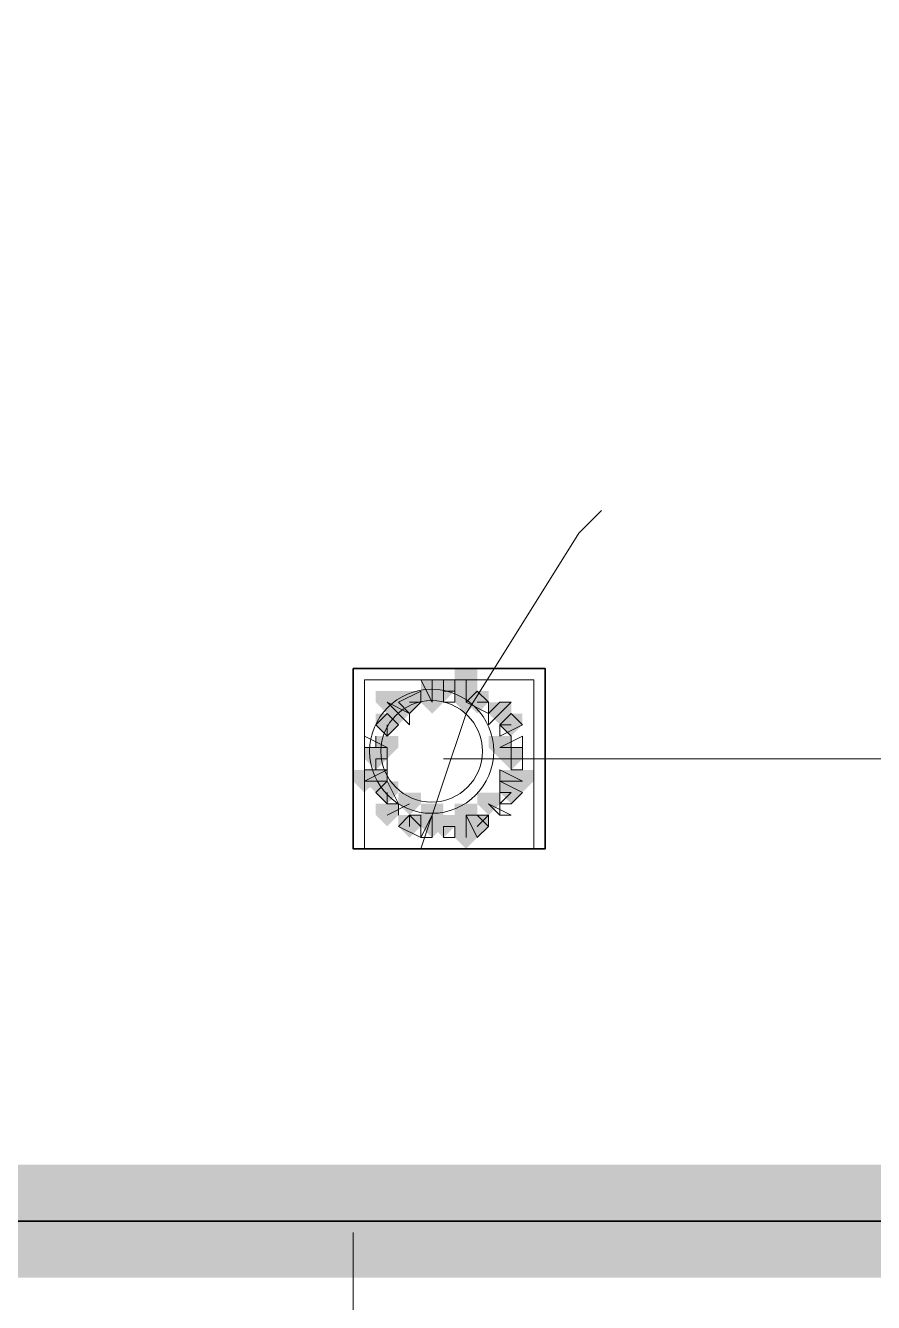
# Model space of a CAD drawing. Header units: millimetres. Extents: x 2315 to 4619, y 1334 to 1897.
# Drawn here: x 3800.29 to 3804.88, y 1541.26 to 1548.17 of the extents above; entities that cross this region are included whole.
import ezdxf

# ---------------------------------------------------------------- set-up
doc = ezdxf.new("R2010")
doc.units = ezdxf.units.MM
for name, color, linetype, true_color in [('PDF_10', 7, 'Continuous', 0x00b85c), ('PDF_AXIS', 7, 'Continuous', 0x00b85c), ('PDF_柱构件', 7, 'Continuous', 0x00b85c), ('PDF_转运站初步方案', 7, 'Continuous', 0x00b85c)]:
    doc.layers.add(name, color=color, linetype=linetype, true_color=true_color)
doc.layers.add('PDF_中心线层', color=1, linetype='Continuous')
doc.layers.add('PDF_粗实线层', color=7, linetype='Continuous')

msp = doc.modelspace()

# ---------------------------------------------------------------- hatches: boundary and pattern name
at = {"layer": 'PDF_10', "transparency": 33554559}
for points in [[(3802.5538, 1544.6282), (3802.4927, 1544.6282), (3802.4927, 1544.5671), (3802.5538, 1544.506), (3802.6149, 1544.5671), (3802.6149, 1544.6282)], [(3802.5538, 1544.6282), (3802.4927, 1544.6282), (3802.4927, 1544.5671), (3802.5538, 1544.506), (3802.6149, 1544.5671), (3802.6149, 1544.6282)], [(3802.5538, 1544.6282), (3802.4927, 1544.6282), (3802.4927, 1544.5671), (3802.5538, 1544.506), (3802.6149, 1544.5671), (3802.6149, 1544.6282)], [(3802.3706, 1544.5671), (3802.3095, 1544.5671), (3802.3095, 1544.506), (3802.3706, 1544.4449), (3802.4316, 1544.506), (3802.4316, 1544.5671)], [(3802.3706, 1544.5671), (3802.3095, 1544.5671), (3802.3095, 1544.506), (3802.3706, 1544.4449), (3802.4316, 1544.506), (3802.4316, 1544.5671)], [(3802.3706, 1544.5671), (3802.3095, 1544.5671), (3802.3095, 1544.506), (3802.3706, 1544.4449), (3802.4316, 1544.506), (3802.4316, 1544.5671)], [(3802.737, 1544.5671), (3802.676, 1544.5671), (3802.676, 1544.506), (3802.737, 1544.4449), (3802.7981, 1544.506), (3802.7981, 1544.5671)], [(3802.737, 1544.5671), (3802.676, 1544.5671), (3802.676, 1544.506), (3802.737, 1544.4449), (3802.7981, 1544.506), (3802.7981, 1544.5671)], [(3802.2484, 1544.4449), (3802.1873, 1544.4449), (3802.1873, 1544.3839), (3802.2484, 1544.3228), (3802.3095, 1544.3839), (3802.3095, 1544.4449)], [(3802.2484, 1544.4449), (3802.1873, 1544.4449), (3802.1873, 1544.3839), (3802.2484, 1544.3228), (3802.3095, 1544.3839), (3802.3095, 1544.4449)], [(3802.2484, 1544.4449), (3802.1873, 1544.4449), (3802.1873, 1544.3839), (3802.2484, 1544.3228), (3802.3095, 1544.3839), (3802.3095, 1544.4449)], [(3802.9203, 1544.4449), (3802.8592, 1544.4449), (3802.8592, 1544.3839), (3802.9203, 1544.3228), (3802.9814, 1544.3839), (3802.9814, 1544.4449)], [(3802.9203, 1544.4449), (3802.8592, 1544.4449), (3802.8592, 1544.3839), (3802.9203, 1544.3228), (3802.9814, 1544.3839), (3802.9814, 1544.4449)], [(3802.1873, 1544.2617), (3802.1262, 1544.2617), (3802.1262, 1544.2006), (3802.1873, 1544.1395), (3802.2484, 1544.2006), (3802.2484, 1544.2617)], [(3802.1873, 1544.2617), (3802.1262, 1544.2617), (3802.1262, 1544.2006), (3802.1873, 1544.1395), (3802.2484, 1544.2006), (3802.2484, 1544.2617)], [(3802.9203, 1544.2617), (3802.8592, 1544.2617), (3802.8592, 1544.2006), (3802.9203, 1544.1395), (3802.9814, 1544.2006), (3802.9814, 1544.2617)], [(3802.9203, 1544.2617), (3802.8592, 1544.2617), (3802.8592, 1544.2006), (3802.9203, 1544.1395), (3802.9814, 1544.2006), (3802.9814, 1544.2617)], [(3802.2484, 1544.0784), (3802.1873, 1544.0784), (3802.1873, 1544.0174), (3802.2484, 1543.9563), (3802.3095, 1544.0174), (3802.3095, 1544.0784)], [(3802.2484, 1544.0784), (3802.1873, 1544.0784), (3802.1873, 1544.0174), (3802.2484, 1543.9563), (3802.3095, 1544.0174), (3802.3095, 1544.0784)], [(3802.2484, 1544.0784), (3802.1873, 1544.0784), (3802.1873, 1544.0174), (3802.2484, 1543.9563), (3802.3095, 1544.0174), (3802.3095, 1544.0784)], [(3802.9203, 1544.0784), (3802.8592, 1544.0784), (3802.8592, 1544.0174), (3802.9203, 1543.9563), (3802.9814, 1544.0174), (3802.9814, 1544.0784)], [(3802.9203, 1544.0784), (3802.8592, 1544.0784), (3802.8592, 1544.0174), (3802.9203, 1543.9563), (3802.9814, 1544.0174), (3802.9814, 1544.0784)], [(3802.3706, 1543.8952), (3802.3095, 1543.8952), (3802.3095, 1543.8341), (3802.3706, 1543.773), (3802.4316, 1543.8341), (3802.4316, 1543.8952)], [(3802.3706, 1543.8952), (3802.3095, 1543.8952), (3802.3095, 1543.8341), (3802.3706, 1543.773), (3802.4316, 1543.8341), (3802.4316, 1543.8952)], [(3802.5538, 1543.8952), (3802.4927, 1543.8952), (3802.4927, 1543.8341), (3802.5538, 1543.773), (3802.6149, 1543.8341), (3802.6149, 1543.8952)], [(3802.5538, 1543.8952), (3802.4927, 1543.8952), (3802.4927, 1543.8341), (3802.5538, 1543.773), (3802.6149, 1543.8341), (3802.6149, 1543.8952)], [(3802.737, 1543.8952), (3802.676, 1543.8952), (3802.676, 1543.8341), (3802.737, 1543.773), (3802.7981, 1543.8341), (3802.7981, 1543.8952)], [(3802.737, 1543.8952), (3802.676, 1543.8952), (3802.676, 1543.8341), (3802.737, 1543.773), (3802.7981, 1543.8341), (3802.7981, 1543.8952)]]:
    msp.add_hatch(color=6, dxfattribs=at).paths.add_polyline_path(points)
at = {"layer": 'PDF_柱构件', "transparency": 33554559}
for points in [[(3802.676, 1544.6893), (3802.6149, 1544.6893), (3802.6149, 1544.6282), (3802.676, 1544.5671), (3802.737, 1544.6282), (3802.737, 1544.6893)], [(3802.4927, 1544.6282), (3802.4316, 1544.6282), (3802.4316, 1544.5671), (3802.4927, 1544.506), (3802.5538, 1544.5671), (3802.5538, 1544.6282)], [(3802.676, 1544.6282), (3802.6149, 1544.6282), (3802.6149, 1544.5671), (3802.676, 1544.506), (3802.737, 1544.5671), (3802.737, 1544.6282)], [(3802.2484, 1544.5671), (3802.1873, 1544.5671), (3802.1873, 1544.506), (3802.2484, 1544.4449), (3802.3095, 1544.506), (3802.3095, 1544.5671)], [(3802.4927, 1544.5671), (3802.4316, 1544.5671), (3802.4316, 1544.506), (3802.4927, 1544.4449), (3802.5538, 1544.506), (3802.5538, 1544.5671)], [(3802.676, 1544.5671), (3802.6149, 1544.5671), (3802.6149, 1544.506), (3802.676, 1544.4449), (3802.737, 1544.506), (3802.737, 1544.5671)], [(3802.3095, 1544.506), (3802.2484, 1544.506), (3802.2484, 1544.4449), (3802.3095, 1544.3839), (3802.3706, 1544.4449), (3802.3706, 1544.506)], [(3802.8592, 1544.506), (3802.7981, 1544.506), (3802.7981, 1544.4449), (3802.8592, 1544.3839), (3802.9203, 1544.4449), (3802.9203, 1544.506)], [(3802.2484, 1544.3228), (3802.1873, 1544.3228), (3802.1873, 1544.2617), (3802.2484, 1544.2006), (3802.3095, 1544.2617), (3802.3095, 1544.3228)], [(3802.8592, 1544.3228), (3802.7981, 1544.3228), (3802.7981, 1544.2617), (3802.8592, 1544.2006), (3802.9203, 1544.2617), (3802.9203, 1544.3228)], [(3802.1262, 1544.1395), (3802.0651, 1544.1395), (3802.0651, 1544.0784), (3802.1262, 1544.0174), (3802.1873, 1544.0784), (3802.1873, 1544.1395)], [(3802.1873, 1544.1395), (3802.1262, 1544.1395), (3802.1262, 1544.0784), (3802.1873, 1544.0174), (3802.2484, 1544.0784), (3802.2484, 1544.1395)], [(3802.9203, 1544.1395), (3802.8592, 1544.1395), (3802.8592, 1544.0784), (3802.9203, 1544.0174), (3802.9814, 1544.0784), (3802.9814, 1544.1395)], [(3802.9814, 1544.1395), (3802.9203, 1544.1395), (3802.9203, 1544.0784), (3802.9814, 1544.0174), (3803.0424, 1544.0784), (3803.0424, 1544.1395)], [(3802.3706, 1544.0174), (3802.3095, 1544.0174), (3802.3095, 1543.9563), (3802.3706, 1543.8952), (3802.4316, 1543.9563), (3802.4316, 1544.0174)], [(3802.7981, 1544.0174), (3802.737, 1544.0174), (3802.737, 1543.9563), (3802.7981, 1543.8952), (3802.8592, 1543.9563), (3802.8592, 1544.0174)], [(3802.2484, 1543.9563), (3802.1873, 1543.9563), (3802.1873, 1543.8952), (3802.2484, 1543.8341), (3802.3095, 1543.8952), (3802.3095, 1543.9563)], [(3802.4927, 1543.9563), (3802.4316, 1543.9563), (3802.4316, 1543.8952), (3802.4927, 1543.8341), (3802.5538, 1543.8952), (3802.5538, 1543.9563)], [(3802.676, 1543.9563), (3802.6149, 1543.9563), (3802.6149, 1543.8952), (3802.676, 1543.8341), (3802.737, 1543.8952), (3802.737, 1543.9563)], [(3802.4927, 1543.8952), (3802.4316, 1543.8952), (3802.4316, 1543.8341), (3802.4927, 1543.773), (3802.5538, 1543.8341), (3802.5538, 1543.8952)], [(3802.676, 1543.8952), (3802.6149, 1543.8952), (3802.6149, 1543.8341), (3802.676, 1543.773), (3802.737, 1543.8341), (3802.737, 1543.8952)], [(3802.676, 1543.8341), (3802.6149, 1543.8341), (3802.6149, 1543.773), (3802.676, 1543.712), (3802.737, 1543.773), (3802.737, 1543.8341)]]:
    msp.add_hatch(color=6, dxfattribs=at).paths.add_polyline_path(points)
at = {"layer": 'PDF_粗实线层', "transparency": 33554559}
msp.add_hatch(color=256, dxfattribs=at).paths.add_polyline_path([(3836.3317, 1554.7066), (3835.7208, 1554.7066), (3835.7208, 1542.0017), (3780.3203, 1542.0017), (3780.3203, 1554.7066), (3779.7095, 1554.7066), (3779.7095, 1541.3909), (3836.3317, 1541.3909)])
at = {"layer": 'PDF_转运站初步方案', "transparency": 33554559}
for points in [[(3802.5538, 1544.6282), (3802.4927, 1544.6282), (3802.4927, 1544.5671), (3802.5538, 1544.506), (3802.6149, 1544.5671), (3802.6149, 1544.6282)], [(3802.5538, 1544.6282), (3802.4927, 1544.6282), (3802.4927, 1544.5671), (3802.5538, 1544.506), (3802.6149, 1544.5671), (3802.6149, 1544.6282)], [(3802.3706, 1544.5671), (3802.3095, 1544.5671), (3802.3095, 1544.506), (3802.3706, 1544.4449), (3802.4316, 1544.506), (3802.4316, 1544.5671)], [(3802.3706, 1544.5671), (3802.3095, 1544.5671), (3802.3095, 1544.506), (3802.3706, 1544.4449), (3802.4316, 1544.506), (3802.4316, 1544.5671)], [(3802.737, 1544.5671), (3802.676, 1544.5671), (3802.676, 1544.506), (3802.737, 1544.4449), (3802.7981, 1544.506), (3802.7981, 1544.5671)], [(3802.737, 1544.5671), (3802.676, 1544.5671), (3802.676, 1544.506), (3802.737, 1544.4449), (3802.7981, 1544.506), (3802.7981, 1544.5671)], [(3802.2484, 1544.4449), (3802.1873, 1544.4449), (3802.1873, 1544.3839), (3802.2484, 1544.3228), (3802.3095, 1544.3839), (3802.3095, 1544.4449)], [(3802.2484, 1544.4449), (3802.1873, 1544.4449), (3802.1873, 1544.3839), (3802.2484, 1544.3228), (3802.3095, 1544.3839), (3802.3095, 1544.4449)], [(3802.9203, 1544.4449), (3802.8592, 1544.4449), (3802.8592, 1544.3839), (3802.9203, 1544.3228), (3802.9814, 1544.3839), (3802.9814, 1544.4449)], [(3802.9203, 1544.4449), (3802.8592, 1544.4449), (3802.8592, 1544.3839), (3802.9203, 1544.3228), (3802.9814, 1544.3839), (3802.9814, 1544.4449)], [(3802.1873, 1544.2617), (3802.1262, 1544.2617), (3802.1262, 1544.2006), (3802.1873, 1544.1395), (3802.2484, 1544.2006), (3802.2484, 1544.2617)], [(3802.1873, 1544.2617), (3802.1262, 1544.2617), (3802.1262, 1544.2006), (3802.1873, 1544.1395), (3802.2484, 1544.2006), (3802.2484, 1544.2617)], [(3802.9203, 1544.2617), (3802.8592, 1544.2617), (3802.8592, 1544.2006), (3802.9203, 1544.1395), (3802.9814, 1544.2006), (3802.9814, 1544.2617)], [(3802.9203, 1544.2617), (3802.8592, 1544.2617), (3802.8592, 1544.2006), (3802.9203, 1544.1395), (3802.9814, 1544.2006), (3802.9814, 1544.2617)], [(3802.2484, 1544.0784), (3802.1873, 1544.0784), (3802.1873, 1544.0174), (3802.2484, 1543.9563), (3802.3095, 1544.0174), (3802.3095, 1544.0784)], [(3802.2484, 1544.0784), (3802.1873, 1544.0784), (3802.1873, 1544.0174), (3802.2484, 1543.9563), (3802.3095, 1544.0174), (3802.3095, 1544.0784)], [(3802.9203, 1544.0784), (3802.8592, 1544.0784), (3802.8592, 1544.0174), (3802.9203, 1543.9563), (3802.9814, 1544.0174), (3802.9814, 1544.0784)], [(3802.9203, 1544.0784), (3802.8592, 1544.0784), (3802.8592, 1544.0174), (3802.9203, 1543.9563), (3802.9814, 1544.0174), (3802.9814, 1544.0784)], [(3802.3706, 1543.8952), (3802.3095, 1543.8952), (3802.3095, 1543.8341), (3802.3706, 1543.773), (3802.4316, 1543.8341), (3802.4316, 1543.8952)], [(3802.3706, 1543.8952), (3802.3095, 1543.8952), (3802.3095, 1543.8341), (3802.3706, 1543.773), (3802.4316, 1543.8341), (3802.4316, 1543.8952)], [(3802.5538, 1543.8952), (3802.4927, 1543.8952), (3802.4927, 1543.8341), (3802.5538, 1543.773), (3802.6149, 1543.8341), (3802.6149, 1543.8952)], [(3802.5538, 1543.8952), (3802.4927, 1543.8952), (3802.4927, 1543.8341), (3802.5538, 1543.773), (3802.6149, 1543.8341), (3802.6149, 1543.8952)], [(3802.737, 1543.8952), (3802.676, 1543.8952), (3802.676, 1543.8341), (3802.737, 1543.773), (3802.7981, 1543.8341), (3802.7981, 1543.8952)], [(3802.737, 1543.8952), (3802.676, 1543.8952), (3802.676, 1543.8341), (3802.737, 1543.773), (3802.7981, 1543.8341), (3802.7981, 1543.8952)]]:
    msp.add_hatch(color=6, dxfattribs=at).paths.add_polyline_path(points)

# ---------------------------------------------------------------- linework, layer by layer
at = {"layer": 'PDF_10', "color": 6, "lineweight": 18}
for points in [[(3802.5538, 1544.5671), (3802.6149, 1544.5671)], [(3802.3706, 1544.506), (3802.4316, 1544.506)], [(3802.7981, 1544.506), (3802.737, 1544.506), (3802.7981, 1544.506)], [(3802.2484, 1544.3228), (3802.2484, 1544.3839)], [(3802.9203, 1544.3839), (3802.8592, 1544.3839), (3802.9203, 1544.3228)], [(3802.1873, 1544.1395), (3802.1873, 1544.2006), (3802.2484, 1544.2006)], [(3802.9814, 1544.2006), (3802.9203, 1544.2006), (3802.9203, 1544.1395)], [(3802.2484, 1543.9563), (3802.2484, 1544.0174)], [(3802.8592, 1544.0174), (3802.9203, 1544.0174), (3802.8592, 1543.9563)], [(3802.4316, 1543.8341), (3802.3706, 1543.8952), (3802.3706, 1543.8341)], [(3802.7981, 1543.8952), (3802.737, 1543.8341)], [(3802.737, 1543.8952), (3802.7981, 1543.8341)], [(3802.6149, 1543.8341), (3802.5538, 1543.8341), (3802.5538, 1543.773)]]:
    msp.add_lwpolyline(points, dxfattribs=at)
at = {"layer": 'PDF_AXIS', "color": 6, "lineweight": 18}
msp.add_lwpolyline([(3802.1262, 1544.6282), (3802.1262, 1543.712), (3803.0424, 1543.712), (3803.0424, 1544.6282)], close=True, dxfattribs=at)
at = {"layer": 'PDF_中心线层', "color": 6, "lineweight": 18}
for points in [[(3803.4089, 1545.5444), (3803.2868, 1545.4222), (3802.676, 1544.4449), (3802.4316, 1543.712)], [(3802.5538, 1544.2006), (3813.4873, 1544.2006)], [(3814.037, 1541.6963), (3802.0041, 1541.6963), (3814.037, 1541.6963)], [(3802.0651, 1541.6352), (3802.0651, 1541.1466), (3802.2484, 1539.986), (3802.676, 1538.9476), (3803.2868, 1537.9703), (3804.0808, 1537.1763), (3805.0581, 1536.5044), (3806.0965, 1536.0157), (3807.196, 1535.7714), (3808.2954, 1535.7103), (3809.456, 1535.8325), (3810.4943, 1536.2601), (3811.0441, 1536.5655)]]:
    msp.add_lwpolyline(points, dxfattribs=at)
at = {"layer": 'PDF_柱构件', "color": 6, "lineweight": 18}
for points in [[(3802.4316, 1544.6282), (3802.4927, 1544.506), (3802.4927, 1544.6282)], [(3802.5538, 1544.506), (3802.6149, 1544.506), (3802.6149, 1544.6282), (3802.5538, 1544.6282)], [(3802.676, 1544.6282), (3802.676, 1544.506)], [(3802.3706, 1544.4449), (3802.4316, 1544.506), (3802.4316, 1544.5671), (3802.3095, 1544.506)], [(3802.676, 1544.506), (3802.7981, 1544.4449), (3802.7981, 1544.506), (3802.737, 1544.5671)], [(3802.2484, 1544.506), (3802.3706, 1544.3839), (3802.3706, 1544.4449)], [(3802.8592, 1544.506), (3802.7981, 1544.4449), (3802.7981, 1544.3839), (3802.9203, 1544.506)], [(3802.2484, 1544.3228), (3802.3095, 1544.3839), (3802.2484, 1544.4449), (3802.1873, 1544.3839)], [(3802.8592, 1544.3839), (3802.8592, 1544.3228), (3802.9814, 1544.3839), (3802.9203, 1544.4449)], [(3802.1262, 1544.2617), (3802.2484, 1544.2617), (3802.1262, 1544.3228)], [(3802.2484, 1544.1395), (3802.2484, 1544.2617), (3802.1262, 1544.2617), (3802.1262, 1544.1395)], [(3802.9814, 1544.3228), (3802.8592, 1544.2617), (3802.9814, 1544.2617)], [(3802.9203, 1544.2617), (3802.9203, 1544.1395), (3802.9814, 1544.1395), (3802.9814, 1544.2617)], [(3802.1262, 1544.0784), (3802.2484, 1544.0784), (3802.2484, 1544.1395)], [(3802.9814, 1544.0784), (3802.8592, 1544.1395), (3802.8592, 1544.0784)], [(3802.3095, 1543.9563), (3802.2484, 1544.0784), (3802.1873, 1544.0174), (3802.2484, 1543.9563)], [(3802.8592, 1544.0784), (3802.8592, 1543.9563), (3802.9203, 1543.9563), (3802.9814, 1544.0174)], [(3802.2484, 1543.8952), (3802.3706, 1543.9563)], [(3802.9203, 1543.8952), (3802.7981, 1543.9563), (3802.8592, 1543.8952)], [(3802.4316, 1543.8952), (3802.3706, 1543.8952), (3802.3095, 1543.8341), (3802.4316, 1543.773)], [(3802.4927, 1543.773), (3802.4927, 1543.8952), (3802.4316, 1543.773)], [(3802.676, 1543.773), (3802.676, 1543.8952)], [(3802.7981, 1543.8952), (3802.676, 1543.8952), (3802.737, 1543.773), (3802.7981, 1543.8341)], [(3802.6149, 1543.8341), (3802.5538, 1543.8341), (3802.5538, 1543.773), (3802.6149, 1543.773)]]:
    msp.add_lwpolyline(points, close=True, dxfattribs=at)
for points in [[(3802.1873, 1544.2617), (3802.1873, 1544.3228)], [(3802.9203, 1544.3228), (3802.9203, 1544.2617)], [(3802.3095, 1543.8952), (3802.3095, 1543.9563)], [(3802.8592, 1543.9563), (3802.8592, 1543.8952)]]:
    msp.add_lwpolyline(points, dxfattribs=at)
at = {"layer": 'PDF_粗实线层', "lineweight": 35}
msp.add_lwpolyline([(3780.0149, 1554.7066), (3780.0149, 1541.6963), (3836.0262, 1541.6963), (3836.0262, 1554.7066)], dxfattribs=at)
at = {"layer": 'PDF_粗实线层', "color": 6, "lineweight": 35}
msp.add_lwpolyline([(3802.0651, 1544.6893), (3802.0651, 1543.712), (3803.1035, 1543.712), (3803.1035, 1544.6893)], close=True, dxfattribs=at)
at = {"layer": 'PDF_转运站初步方案', "color": 6, "lineweight": 18}
for radius in [0.3359, 0.2749]:
    msp.add_circle((3802.4899, 1544.2406), radius, dxfattribs=at)

doc.saveas('drawing.dxf')
